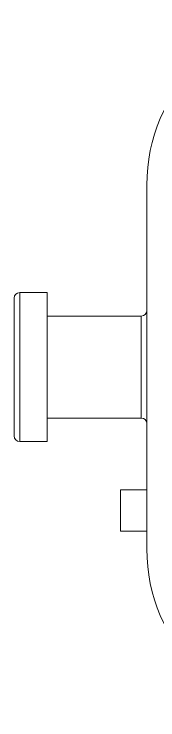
# Model space of a CAD drawing. Header units: inches. Extents: x 47316 to 59086, y 3141 to 11743.
# Drawn here: x 54450.23 to 54455.43, y 9619.75 to 9645.35 of the extents above; entities that cross this region are included whole.
import ezdxf

# ---------------------------------------------------------------- set-up
doc = ezdxf.new("R2010")
doc.units = ezdxf.units.IN
doc.header["$MEASUREMENT"] = 0

msp = doc.modelspace()

# ---------------------------------------------------------------- linework, layer by layer
at = {"color": 0, "linetype": 'Continuous', "lineweight": 15}
for p, q in [((54455.034, 9639.153), (54455.034, 9625.953)), ((54450.434, 9629.853), (54450.434, 9635.253)), ((54450.434, 9635.253), (54451.434, 9635.253)), ((54451.434, 9629.853), (54451.434, 9635.253)), ((54450.234, 9630.054), (54450.234, 9635.053)), ((54451.434, 9634.403), (54454.834, 9634.403)), ((54454.834, 9630.703), (54454.834, 9634.403)), ((54451.434, 9630.703), (54454.834, 9630.703)), ((54450.434, 9629.853), (54451.434, 9629.853)), ((54454.084, 9626.603), (54454.084, 9628.103)), ((54455.034, 9628.103), (54454.084, 9628.103)), ((54455.034, 9626.603), (54454.084, 9626.603))]:
    msp.add_line(p, q, dxfattribs=at)
for centre, radius, start, end in [((54461.234, 9639.153), 6.2, 90, 180), ((54450.434, 9635.053), 0.2, 90, 180), ((54454.834, 9634.603), 0.2, 270, 0), ((54454.834, 9630.503), 0.2, 0, 90), ((54450.434, 9630.053), 0.2, 180, 270), ((54461.234, 9625.953), 6.2, 180, 270)]:
    msp.add_arc(centre, radius, start, end, dxfattribs=at)

doc.saveas('drawing.dxf')
